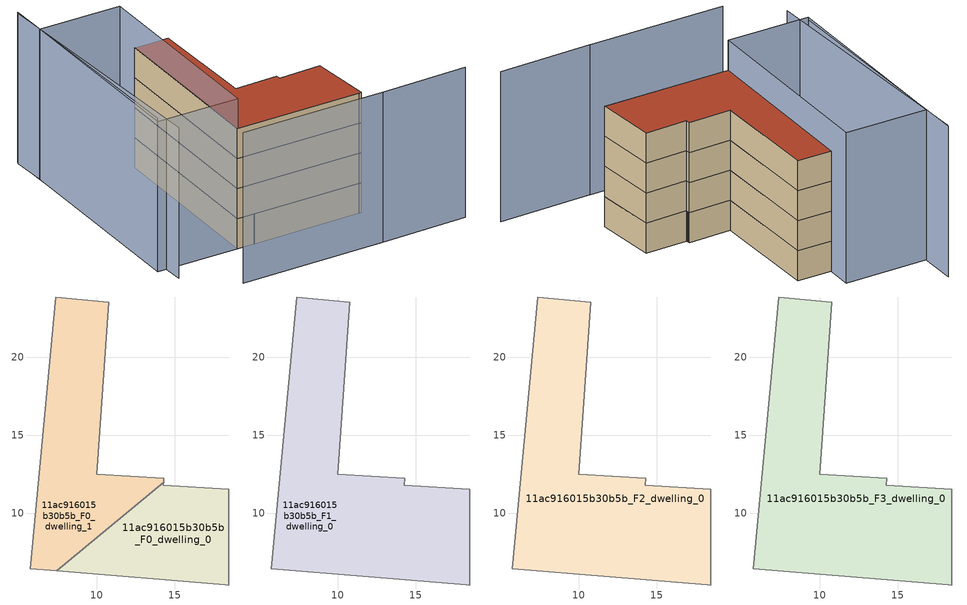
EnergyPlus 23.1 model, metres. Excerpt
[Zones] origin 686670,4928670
11ac916015b30b5b_F0_dwelling_0
 floor ground (EU_floor_Construction): 18.47,11.54 18.47,5.37 18.25,5.38 7.43,6.28 14.29,11.99 14.28,11.79 z0
 wall adiabatic (EU_wall_Construction): 14.29,11.99 14.28,11.79 / 7.43,6.28 18.25,5.38 18.47,5.37 18.47,11.54 14.28,11.79 z0:3
 wall to 11ac916015b30b5b_F0_dwelling_1 (EU_wall_Construction): 14.28,11.99 7.43,6.28 z0:3
11ac916015b30b5b_F0_dwelling_1
 floor ground (EU_floor_Construction): 10.77,23.55 9.98,12.49 14.3,12.23 14.29,11.99 7.43,6.28 5.71,6.42 7.34,23.88 z0
 wall adiabatic (EU_wall_Construction): 14.29,11.99 14.3,12.23 9.98,12.49 10.77,23.55 7.34,23.88 5.71,6.42 7.43,6.28 z0:3
11ac916015b30b5b_F1_dwelling_0
 floor to 11ac916015b30b5b_F0_dwelling_0 (EU_floor_Construction): 18.47,11.54 18.47,5.37 18.25,5.38 7.43,6.28 14.28,11.98 14.28,11.79 z3
 floor to 11ac916015b30b5b_F0_dwelling_1 (EU_floor_Construction): 10.77,23.55 9.98,12.49 14.3,12.23 14.28,11.98 7.43,6.28 5.71,6.42 7.34,23.88 z3
 wall adiabatic (EU_wall_Construction): 18.25,5.38 18.47,5.37 18.47,11.54 14.28,11.79 14.3,12.23 9.98,12.49 10.77,23.55 7.34,23.88 5.71,6.42 18.25,5.38 z3:6
11ac916015b30b5b_F2_dwelling_0
 floor to 11ac916015b30b5b_F1_dwelling_0 (EU_floor_Construction): 10.77,23.55 9.98,12.49 14.3,12.23 14.28,11.79 18.47,11.54 18.47,5.37 18.25,5.38 5.71,6.42 7.34,23.88 z6
 wall adiabatic (EU_wall_Construction): 18.25,5.38 18.47,5.37 18.47,11.54 14.28,11.79 14.3,12.23 9.98,12.49 10.77,23.55 7.34,23.88 5.71,6.42 18.25,5.38 z6:9
11ac916015b30b5b_F3_dwelling_0
 floor to 11ac916015b30b5b_F2_dwelling_0 (EU_floor_Construction): 10.77,23.55 9.98,12.49 14.3,12.23 14.28,11.79 18.47,11.54 18.47,5.37 18.25,5.38 5.71,6.42 7.34,23.88 z9
 wall adiabatic (EU_wall_Construction): 18.25,5.38 18.47,5.37 18.47,11.54 14.28,11.79 14.3,12.23 9.98,12.49 10.77,23.55 7.34,23.88 5.71,6.42 18.25,5.38 z9:12
 roof outside (EU_roof_Construction): 18.47,5.37 18.47,11.54 14.28,11.79 14.3,12.23 9.98,12.49 10.77,23.55 7.34,23.88 5.71,6.42 18.25,5.38 z12
shading: 2.39,1.04 16.73,-0.2 / 16.04,-0.12 25.31,-0.72 / -1.65,5.15 -0.48,30.52 / -0.36,30.73 -2.12,7.67 / -0.64,27.11 7.57,26.37 / 7.57,26.37 5.77,6.42 / 5.77,6.42 -2.44,7.16 / -2.44,7.16 -0.64,27.11 z0:15
[Building]
EU S2 Campaign: North Axis=0; Terrain=City; Solar Distribution=FullExterior
[Site:Location]
Bologna: Latitude=44.5; Longitude=11.25; Time Zone=1; Elevation=37
[SizingPeriod:WeatherFileDays]
AnnualSizingPeriod: Begin Month=1; Begin Day of Month=1; End Month=12; End Day of Month=31; Day of Week for Start Day=Monday; Use Weather File Daylight Saving Period=No; Use Weather File Rain and Snow Indicators=No
[MATERIAL]
EU_InternalMass_Material: Roughness=MediumRough; Thickness=0.1; Conductivity=1; Density=1800; Specific Heat=900; Thermal Absorptance=0.9; Solar Absorptance=0.7; Visible Absorptance=0.7
[MATERIAL:NOMASS] Roughness=MediumRough; Thermal Absorptance=0.9; Solar Absorptance=0.7; Visible Absorptance=0.7
Name | Thermal Resistance
EU_wall_NoMass | 0.937881
EU_roof_NoMass | 0.548572
EU_floor_NoMass | 0.71348
[CONSTRUCTION]
EU_wall_Construction: EU_wall_NoMass
EU_roof_Construction: EU_roof_NoMass
EU_floor_Construction: EU_floor_NoMass
EU_InternalMass_Construction: EU_InternalMass_Material
[ZONE] Type=1; Multiplier=1; Ceiling Height=autocalculate; Floor Area=autocalculate; Part of Total Floor Area=Yes
Name | Volume
11ac916015b30b5b_F0_dwelling_0 | 141.393
11ac916015b30b5b_F1_dwelling_0 | 355.864
11ac916015b30b5b_F2_dwelling_0; 11ac916015b30b5b_F3_dwelling_0 | 355.873
11ac916015b30b5b_F0_dwelling_1 | 214.471
[INTERNALMASS] Construction=EU_InternalMass_Construction
Name | Zone or ZoneList | Surface Area
11ac916015b30b5b_F0_dwelling_0_EU_InternalMass | 11ac916015b30b5b_F0_dwelling_0 | 47.1289
11ac916015b30b5b_F0_dwelling_1_EU_InternalMass | 11ac916015b30b5b_F0_dwelling_1 | 71.4919
11ac916015b30b5b_F1_dwelling_0_EU_InternalMass | 11ac916015b30b5b_F1_dwelling_0 | 118.624
11ac916015b30b5b_F2_dwelling_0_EU_InternalMass | 11ac916015b30b5b_F2_dwelling_0 | 118.624
11ac916015b30b5b_F3_dwelling_0_EU_InternalMass | 11ac916015b30b5b_F3_dwelling_0 | 118.624
[OTHEREQUIPMENT] Fuel Type=Electricity; Design Level Calculation Method=Watts/Area; Power per Zone Floor Area=1; Fraction Latent=0; Fraction Radiant=0; Fraction Lost=0; Carbon Dioxide Generation Rate=0; EndUse Subcategory=EU_Step8_InternalGains
Name | Zone or ZoneList or Space or SpaceList | Schedule
EU_Step8_InternalGain_11ac916015b30b5b_F0_dwelling_0_f000 | 11ac916015b30b5b_F0_dwelling_0 | EU_Step8_GainSchedule_11ac916015b30b5b_F0_dwelling_0_f000
EU_Step8_InternalGain_11ac916015b30b5b_F0_dwelling_1_f000 | 11ac916015b30b5b_F0_dwelling_1 | EU_Step8_GainSchedule_11ac916015b30b5b_F0_dwelling_1_f000
EU_Step8_InternalGain_11ac916015b30b5b_F1_dwelling_0_f000 | 11ac916015b30b5b_F1_dwelling_0 | EU_Step8_GainSchedule_11ac916015b30b5b_F1_dwelling_0_f000
EU_Step8_InternalGain_11ac916015b30b5b_F2_dwelling_0_f000 | 11ac916015b30b5b_F2_dwelling_0 | EU_Step8_GainSchedule_11ac916015b30b5b_F2_dwelling_0_f000
EU_Step8_InternalGain_11ac916015b30b5b_F3_dwelling_0_f000 | 11ac916015b30b5b_F3_dwelling_0 | EU_Step8_GainSchedule_11ac916015b30b5b_F3_dwelling_0_f000
[ZONEVENTILATION:DESIGNFLOWRATE] Schedule=EU_AlwaysOn; Design Flow Rate Calculation Method=AirChanges/Hour; Air Changes per Hour=0.687892; Ventilation Type=Natural; Fan Pressure Rise=0; Fan Total Efficiency=1; Constant Term Coefficient=1; Temperature Term Coefficient=0; Velocity Term Coefficient=0; Velocity Squared Term Coefficient=0; Minimum Indoor Temperature=-100; Maximum Indoor Temperature=100; Delta Temperature=-100; Minimum Outdoor Temperature=-100; Maximum Outdoor Temperature=100; Maximum Wind Speed=40
Name | Zone or ZoneList or Space or SpaceList
EU_ConstantAir_11ac916015b30b5b_F0_dwelling_0 | 11ac916015b30b5b_F0_dwelling_0
EU_ConstantAir_11ac916015b30b5b_F0_dwelling_1 | 11ac916015b30b5b_F0_dwelling_1
EU_ConstantAir_11ac916015b30b5b_F1_dwelling_0 | 11ac916015b30b5b_F1_dwelling_0
EU_ConstantAir_11ac916015b30b5b_F2_dwelling_0 | 11ac916015b30b5b_F2_dwelling_0
EU_ConstantAir_11ac916015b30b5b_F3_dwelling_0 | 11ac916015b30b5b_F3_dwelling_0
[HVACTEMPLATE:THERMOSTAT] Constant Heating Setpoint=20; Constant Cooling Setpoint=50
EU_HeatOnly_11ac916015b30b5b_F0_dwelling_0; EU_HeatOnly_11ac916015b30b5b_F0_dwelling_1; EU_HeatOnly_11ac916015b30b5b_F1_dwelling_0; EU_HeatOnly_11ac916015b30b5b_F2_dwelling_0; EU_HeatOnly_11ac916015b30b5b_F3_dwelling_0
[HVACTEMPLATE:ZONE:IDEALLOADSAIRSYSTEM] System Availability Schedule=EU_AlwaysOn; Maximum Heating Supply Air Temperature=50; Minimum Cooling Supply Air Temperature=13; Maximum Heating Supply Air Humidity Ratio=0.0156; Minimum Cooling Supply Air Humidity Ratio=0.0077; Heating Limit=NoLimit; Cooling Limit=NoLimit; Heating Availability Schedule=EU_AlwaysOn; Cooling Availability Schedule=EU_CoolingOff; Dehumidification Control Type=ConstantSensibleHeatRatio; Cooling Sensible Heat Ratio=0.7; Dehumidification Setpoint=60; Humidification Control Type=None; Humidification Setpoint=30; Outdoor Air Method=None; Outdoor Air Flow Rate per Person=0.00944; Outdoor Air Flow Rate per Zone Floor Area=0; Outdoor Air Flow Rate per Zone=0; Demand Controlled Ventilation Type=None; Outdoor Air Economizer Type=NoEconomizer; Heat Recovery Type=None; Sensible Heat Recovery Effectiveness=0.7; Latent Heat Recovery Effectiveness=0.65
Name | Template Thermostat
11ac916015b30b5b_F0_dwelling_0 | EU_HeatOnly_11ac916015b30b5b_F0_dwelling_0
11ac916015b30b5b_F0_dwelling_1 | EU_HeatOnly_11ac916015b30b5b_F0_dwelling_1
11ac916015b30b5b_F1_dwelling_0 | EU_HeatOnly_11ac916015b30b5b_F1_dwelling_0
11ac916015b30b5b_F2_dwelling_0 | EU_HeatOnly_11ac916015b30b5b_F2_dwelling_0
11ac916015b30b5b_F3_dwelling_0 | EU_HeatOnly_11ac916015b30b5b_F3_dwelling_0
[SIZING:ZONE] Zone Cooling Design Supply Air Temperature Input Method=SupplyAirTemperature; Zone Cooling Design Supply Air Temperature=13; Zone Heating Design Supply Air Temperature Input Method=SupplyAirTemperature; Zone Heating Design Supply Air Temperature=50; Zone Cooling Design Supply Air Humidity Ratio=0.008; Zone Heating Design Supply Air Humidity Ratio=0.008; Cooling Design Air Flow Method=DesignDay; Cooling Design Air Flow Rate=0; Cooling Minimum Air Flow per Zone Floor Area=0.000762; Cooling Minimum Air Flow=0; Cooling Minimum Air Flow Fraction=0.2; Heating Design Air Flow Method=DesignDay; Heating Design Air Flow Rate=0; Heating Maximum Air Flow per Zone Floor Area=0.002032; Heating Maximum Air Flow=0.141576; Heating Maximum Air Flow Fraction=0.3; Account for Dedicated Outdoor Air System=No; Dedicated Outdoor Air System Control Strategy=NeutralSupplyAir; Dedicated Outdoor Air Low Setpoint Temperature for Design=autosize; Dedicated Outdoor Air High Setpoint Temperature for Design=autosize; Zone Load Sizing Method=Sensible Load Only No Latent Load; Zone Latent Cooling Design Supply Air Humidity Ratio Input Method=HumidityRatioDifference; Zone Cooling Design Supply Air Humidity Ratio Difference=0.005; Zone Latent Heating Design Supply Air Humidity Ratio Input Method=HumidityRatioDifference; Zone Humidification Design Supply Air Humidity Ratio Difference=0.005
11ac916015b30b5b_F0_dwelling_0; 11ac916015b30b5b_F0_dwelling_1; 11ac916015b30b5b_F1_dwelling_0; 11ac916015b30b5b_F2_dwelling_0; 11ac916015b30b5b_F3_dwelling_0
[SCHEDULE:CONSTANT]
Name | Hourly Value
EU_AlwaysOn | 1
EU_CoolingOff | 0
[SCHEDULE:FILE] Column Number=1; Rows to Skip at Top=0; Number of Hours of Data=8760; Column Separator=Comma; Interpolate to Timestep=No; Minutes per Item=60; Adjust Schedule for Daylight Savings=Yes
Name | File
EU_Step8_GainSchedule_11ac916015b30b5b_F0_dwelling_0_f000 | ../../schedules/11ac916015b30b5b/11ac916015b30b5b_F0_dwelling_0_f000_gain.csv
EU_Step8_GainSchedule_11ac916015b30b5b_F0_dwelling_1_f000 | ../../schedules/11ac916015b30b5b/11ac916015b30b5b_F0_dwelling_1_f000_gain.csv
EU_Step8_GainSchedule_11ac916015b30b5b_F1_dwelling_0_f000 | ../../schedules/11ac916015b30b5b/11ac916015b30b5b_F1_dwelling_0_f000_gain.csv
EU_Step8_GainSchedule_11ac916015b30b5b_F2_dwelling_0_f000 | ../../schedules/11ac916015b30b5b/11ac916015b30b5b_F2_dwelling_0_f000_gain.csv
EU_Step8_GainSchedule_11ac916015b30b5b_F3_dwelling_0_f000 | ../../schedules/11ac916015b30b5b/11ac916015b30b5b_F3_dwelling_0_f000_gain.csv
